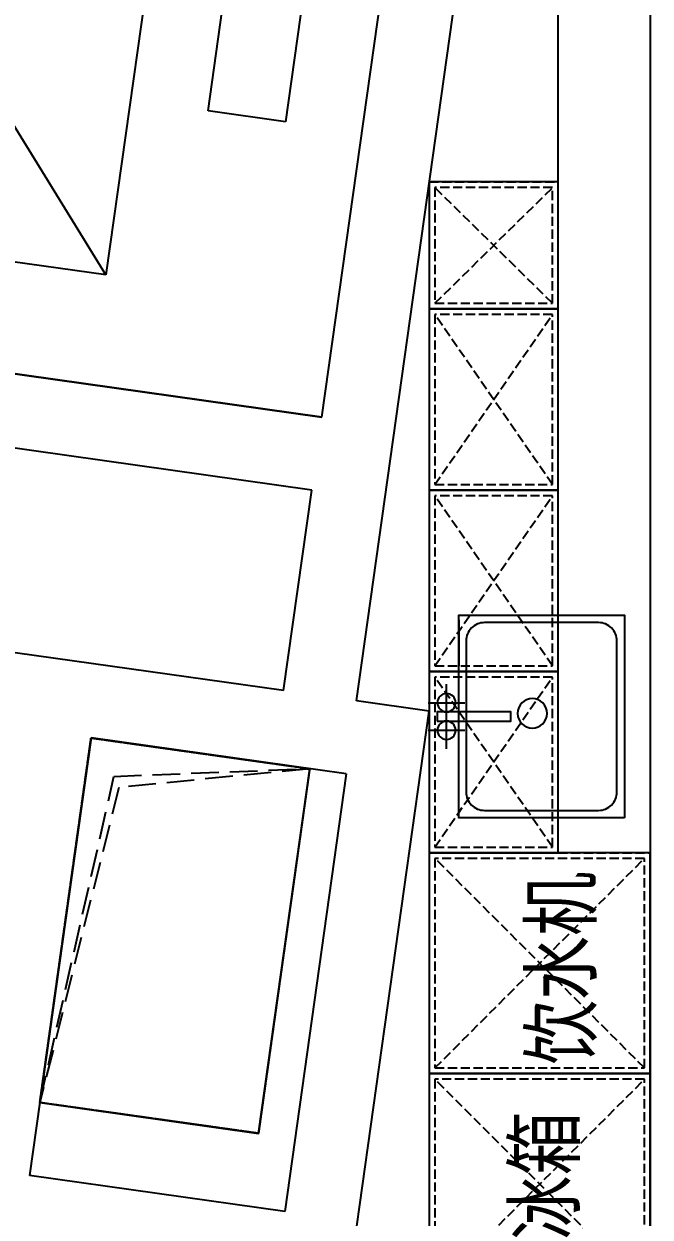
# Model space of a CAD drawing. Header units: millimetres. Extents: x 285006 to 3037698, y -2820855 to 192241.
# Drawn here: x 713399 to 715101, y -329842 to -326602 of the extents above; entities that cross this region are included whole.
import ezdxf

# ---------------------------------------------------------------- set-up
doc = ezdxf.new("R2010")
doc.units = ezdxf.units.MM
doc.linetypes.add('1#C-6F$0$DASH', pattern=[0.35, 0.25, -0.1])
doc.linetypes.add('DASH', pattern=[0.35, 0.25, -0.1])
doc.layers.add('1#C-6F$0$A-HOLE', color=5, linetype='Continuous', lineweight=25)
doc.layers.add('板边洞口-1C-6F$0$A-HOLE', color=5, linetype='Continuous', lineweight=25)
for name, color, linetype in [('1#C-6F$0$A-WALL', 2, 'Continuous'), ('BS-LIFT', 14, 'Continuous'), ('BS-SHORT CABINET', 30, 'Continuous'), ('COLUMN', 160, 'Continuous'), ('DS-NOTES', 8, 'Continuous'), ('F-活动家具', 51, 'Continuous'), ('FF-FURN', 51, 'Continuous'), ('FF-TEXT', 50, 'Continuous'), ('FF1-固定家具(落地、到顶)', 30, 'Continuous')]:
    doc.layers.add(name, color=color, linetype=linetype)
doc.styles.add('T9-L46$0$CCDI-TOG-01', font='arial.ttf')

# ---------------------------------------------------------------- blocks, each defined once
blk = doc.blocks.new('DFGDFHRTHRT')
at = {"layer": 'F-活动家具', "linetype": 'Continuous'}
blk.add_line((317624.9, 386927.8), (317624.9, 386752.8), dxfattribs=at)
at = {"linetype": 'Continuous'}
blk.add_wipeout([(317658.1, 386565.3), (317658.1, 387115.3), (318108.1, 387115.3), (318108.1, 386565.3)], dxfattribs=at).dxf.layer = 'F-活动家具'
at = {"layer": 'F-活动家具', "linetype": 'Continuous'}
for p, q in [((317574.9, 386877.8), (317674.9, 386877.8)), ((317574.9, 386802.8), (317674.9, 386802.8)), ((317658.1, 386577.8), (317658.1, 386702.8))]:
    blk.add_line(p, q, dxfattribs=at)
for points in [[(318108.1, 387115.3), (317658.1, 387115.3), (317658.1, 386565.3), (318108.1, 386565.3), (318108.1, 387115.3)], [(317599.9, 386852.8), (317799.9, 386852.8), (317799.9, 386827.8), (317599.9, 386827.8), (317599.9, 386852.8)]]:
    blk.add_lwpolyline(points, dxfattribs=at)
blk.add_lwpolyline([(318088.1, 387045.3), (318088.1, 386635.3, -0.414214), (318038.1, 386585.3), (317728.1, 386585.3, -0.414214), (317678.1, 386635.3), (317678.1, 387045.3, -0.414214), (317728.1, 387095.3), (318038.1, 387095.3, -0.414214)], format="xyb", close=True, dxfattribs=at)
for centre, radius in [((317624.9, 386877.8), 25), ((317858.1, 386831.8), 40), ((317624.9, 386802.8), 25)]:
    blk.add_circle(centre, radius, dxfattribs=at)
blk = doc.blocks.new('1#C-6F$0$A$C613054A8')
for p, q in [((0, 0), (0, 2650)), ((0, 2650), (2500, 2650)), ((2500, 2650), (2500, 0)), ((634.7, 2349.4), (634.7, 300.6)), ((634.7, 2349.4), (2334.7, 300.6)), ((634.7, 300.6), (2334.7, 2349.4)), ((2334.7, 2349.4), (634.7, 2349.4)), ((2334.7, 300.6), (2334.7, 2349.4)), ((2424.4, 1334.4), (2424.4, 1938.9)), ((2424.4, 1938.9), (2462.2, 1938.9)), ((2462.2, 1938.9), (2462.2, 1334.4)), ((2500, 711.1), (2500, 1938.9)), ((209.7, 1869.9), (209.7, 780.1)), ((422.2, 1869.9), (209.7, 1869.9)), ((422.2, 780.1), (422.2, 1869.9)), ((2462.2, 1334.4), (2424.4, 1334.4)), ((2424.4, 1315.6), (2424.4, 711.1)), ((2462.2, 1315.6), (2424.4, 1315.6)), ((2462.2, 711.1), (2462.2, 1315.6)), ((209.7, 780.1), (422.2, 780.1)), ((2424.4, 711.1), (2462.2, 711.1)), ((634.7, 300.6), (2334.7, 300.6)), ((2500, 0), (0, 0))]:
    blk.add_line(p, q)
blk = doc.blocks.new('DFHRTHRTH')
at = {"layer": 'COLUMN', "linetype": 'Continuous'}
for p, q in [((3275095, 4606134.3, 0), (3275686.5, 4610342.9, 0)), ((3275001.3, 4606904.8, 0), (3275370.1, 4609529, 0)), ((3275001.3, 4606904.8, 0), (3272525.6, 4607252.8, 0)), ((3274973.5, 4606706.8, 0), (3272497.8, 4607054.7, 0)), ((3274896.9, 4606162.1, 0), (3274973.5, 4606706.8, 0)), ((3274896.9, 4606162.1, 0), (3272421.2, 4606510.1, 0)), ((3275070.3, 4604522, 0), (3275293, 4606106.4, 0)), ((3275293, 4606106.4, 0), (3275095, 4606134.3, 0)), ((3274373.9, 4606033.7, 0), (3274206.9, 4604845.3, 0)), ((3275067.1, 4605936.2, 0), (3274373.9, 4606033.7, 0)), ((3275067.1, 4605936.2, 0), (3274900.1, 4604747.9, 0)), ((3274900.1, 4604747.9, 0), (3274206.9, 4604845.3, 0))]:
    blk.add_line(p, q, dxfattribs=at)
blk = doc.blocks.new('*U918')
at = {"layer": 'FF1-固定家具(落地、到顶)', "color": 55, "linetype": 'DASH', "ltscale": 100}
for p, q in [((15.4, 334.6), (476.8, 15.4)), ((15.4, 15.4), (476.8, 334.6)), ((492.2, 0), (492.2, 350))]:
    blk.add_line(p, q, dxfattribs=at)
at = {"layer": 'FF1-固定家具(落地、到顶)'}
blk.add_lwpolyline([(0, 350), (492.2, 350), (492.2, 0), (0, 0)], close=True, dxfattribs=at)
at = {"layer": 'FF1-固定家具(落地、到顶)', "color": 55, "linetype": 'DASH', "ltscale": 100}
blk.add_lwpolyline([(15.4, 334.6), (476.8, 334.6), (476.8, 15.4), (15.4, 15.4)], close=True, dxfattribs=at)
blk = doc.blocks.new('*U911')
at = {"layer": 'FF1-固定家具(落地、到顶)', "color": 55, "linetype": 'DASH', "ltscale": 100}
for p, q in [((15.4, 584.6), (584.6, 15.4)), ((15.4, 15.4), (584.6, 584.6)), ((600, 0), (600, 600))]:
    blk.add_line(p, q, dxfattribs=at)
at = {"layer": 'FF1-固定家具(落地、到顶)'}
blk.add_lwpolyline([(0, 600), (600, 600), (600, 0), (0, 0)], close=True, dxfattribs=at)
at = {"layer": 'FF1-固定家具(落地、到顶)', "color": 55, "linetype": 'DASH', "ltscale": 100}
blk.add_lwpolyline([(15.4, 584.6), (584.6, 584.6), (584.6, 15.4), (15.4, 15.4)], close=True, dxfattribs=at)
blk = doc.blocks.new('*U912')
at = {"layer": 'FF1-固定家具(落地、到顶)', "color": 55, "linetype": 'DASH', "ltscale": 100}
for p, q in [((15.4, 334.6), (476.8, 15.4)), ((15.4, 15.4), (476.8, 334.6)), ((492.2, 0), (492.2, 350))]:
    blk.add_line(p, q, dxfattribs=at)
at = {"layer": 'FF1-固定家具(落地、到顶)'}
blk.add_lwpolyline([(0, 350), (492.2, 350), (492.2, 0), (0, 0)], close=True, dxfattribs=at)
at = {"layer": 'FF1-固定家具(落地、到顶)', "color": 55, "linetype": 'DASH', "ltscale": 100}
blk.add_lwpolyline([(15.4, 334.6), (476.8, 334.6), (476.8, 15.4), (15.4, 15.4)], close=True, dxfattribs=at)
blk = doc.blocks.new('*U917')
at = {"layer": 'FF1-固定家具(落地、到顶)', "color": 55, "linetype": 'DASH', "ltscale": 100}
for p, q in [((15.4, 334.6), (329.3, 15.4)), ((15.4, 15.4), (329.3, 334.6)), ((344.7, 0), (344.7, 350))]:
    blk.add_line(p, q, dxfattribs=at)
at = {"layer": 'FF1-固定家具(落地、到顶)'}
blk.add_lwpolyline([(0, 350), (344.7, 350), (344.7, 0), (0, 0)], close=True, dxfattribs=at)
at = {"layer": 'FF1-固定家具(落地、到顶)', "color": 55, "linetype": 'DASH', "ltscale": 100}
blk.add_lwpolyline([(15.4, 334.6), (329.3, 334.6), (329.3, 15.4), (15.4, 15.4)], close=True, dxfattribs=at)

msp = doc.modelspace()

# ---------------------------------------------------------------- linework, layer by layer
at = {"layer": '1#C-6F$0$A-HOLE', "linetype": '1#C-6F$0$DASH', "elevation": 0}
msp.add_lwpolyline([(713581.9, -328540.9), (714176, -328624.4), (714036.9, -329614.7), (713442.7, -329531.2)], close=True, dxfattribs=at)
at = {"layer": 'BS-SHORT CABINET', "elevation": 0}
for points in [[(715101, -324431.6), (715101, -330052.5)], [(714851, -327031.2), (714851, -324541)]]:
    msp.add_lwpolyline(points, dxfattribs=at)
at = {"layer": 'DS-NOTES', "linetype": 'DASH', "ltscale": 300, "elevation": 0}
for points in [[(714176, -328624.4), (713657.6, -328675.5), (713442.7, -329531.2)], [(713442.7, -329531.2), (713644.2, -328645.2), (714176, -328624.4)]]:
    msp.add_lwpolyline(points, dxfattribs=at)
at = {"layer": '板边洞口-1C-6F$0$A-HOLE', "linetype": 'Continuous', "ltscale": 1.5, "elevation": 0}
msp.add_lwpolyline([(713581.9, -328540.9), (713442.7, -329531.2), (714036.9, -329614.7), (714176, -328624.4)], close=True, dxfattribs=at)

# ---------------------------------------------------------------- block references
at = {"xscale": -1, "rotation": 270}
for name, p in [('*U917', (714501, -327375.9, 0)), ('*U912', (714501, -327868.1, 0)), ('*U911', (714501, -329452.5, 0)), ('*U911', (714501, -330052.5, 0))]:
    msp.add_blockref(name, p, dxfattribs=at)
at = {"layer": 'BS-LIFT', "xscale": -1, "rotation": 351.9993155329082}
msp.add_blockref('1#C-6F$0$A$C613054A8', (714209.2, -327669.7, 0), dxfattribs=at)
at = {"layer": 'FF-FURN', "xscale": -1, "rotation": 180}
msp.add_blockref('DFGDFHRTHRT', (396922.8, 58357.6, 0), dxfattribs=at)

# ---------------------------------------------------------------- texts
at = {"layer": 'FF-TEXT', "color": 2, "style": 'T9-L46$0$CCDI-TOG-01', "width": 0.8}
for s, p in [('饮水机', (714938, -329427.8, 0)), ('冰箱', (714893.3, -329903.8))]:
    msp.add_text(s, height=160, rotation=90, dxfattribs=at).set_placement(p)

# ---------------------------------------------------------------- next in the draw order: block references
at = {"xscale": -1, "rotation": 270}
for p in [(714501, -328360.3, 0), (714501, -328852.5, 0)]:
    msp.add_blockref('*U918', p, dxfattribs=at)
at = {"layer": '1#C-6F$0$A-WALL'}
msp.add_blockref('DFHRTHRTH', (-2560792, -4934574.6), dxfattribs=at)

doc.saveas('drawing.dxf')
